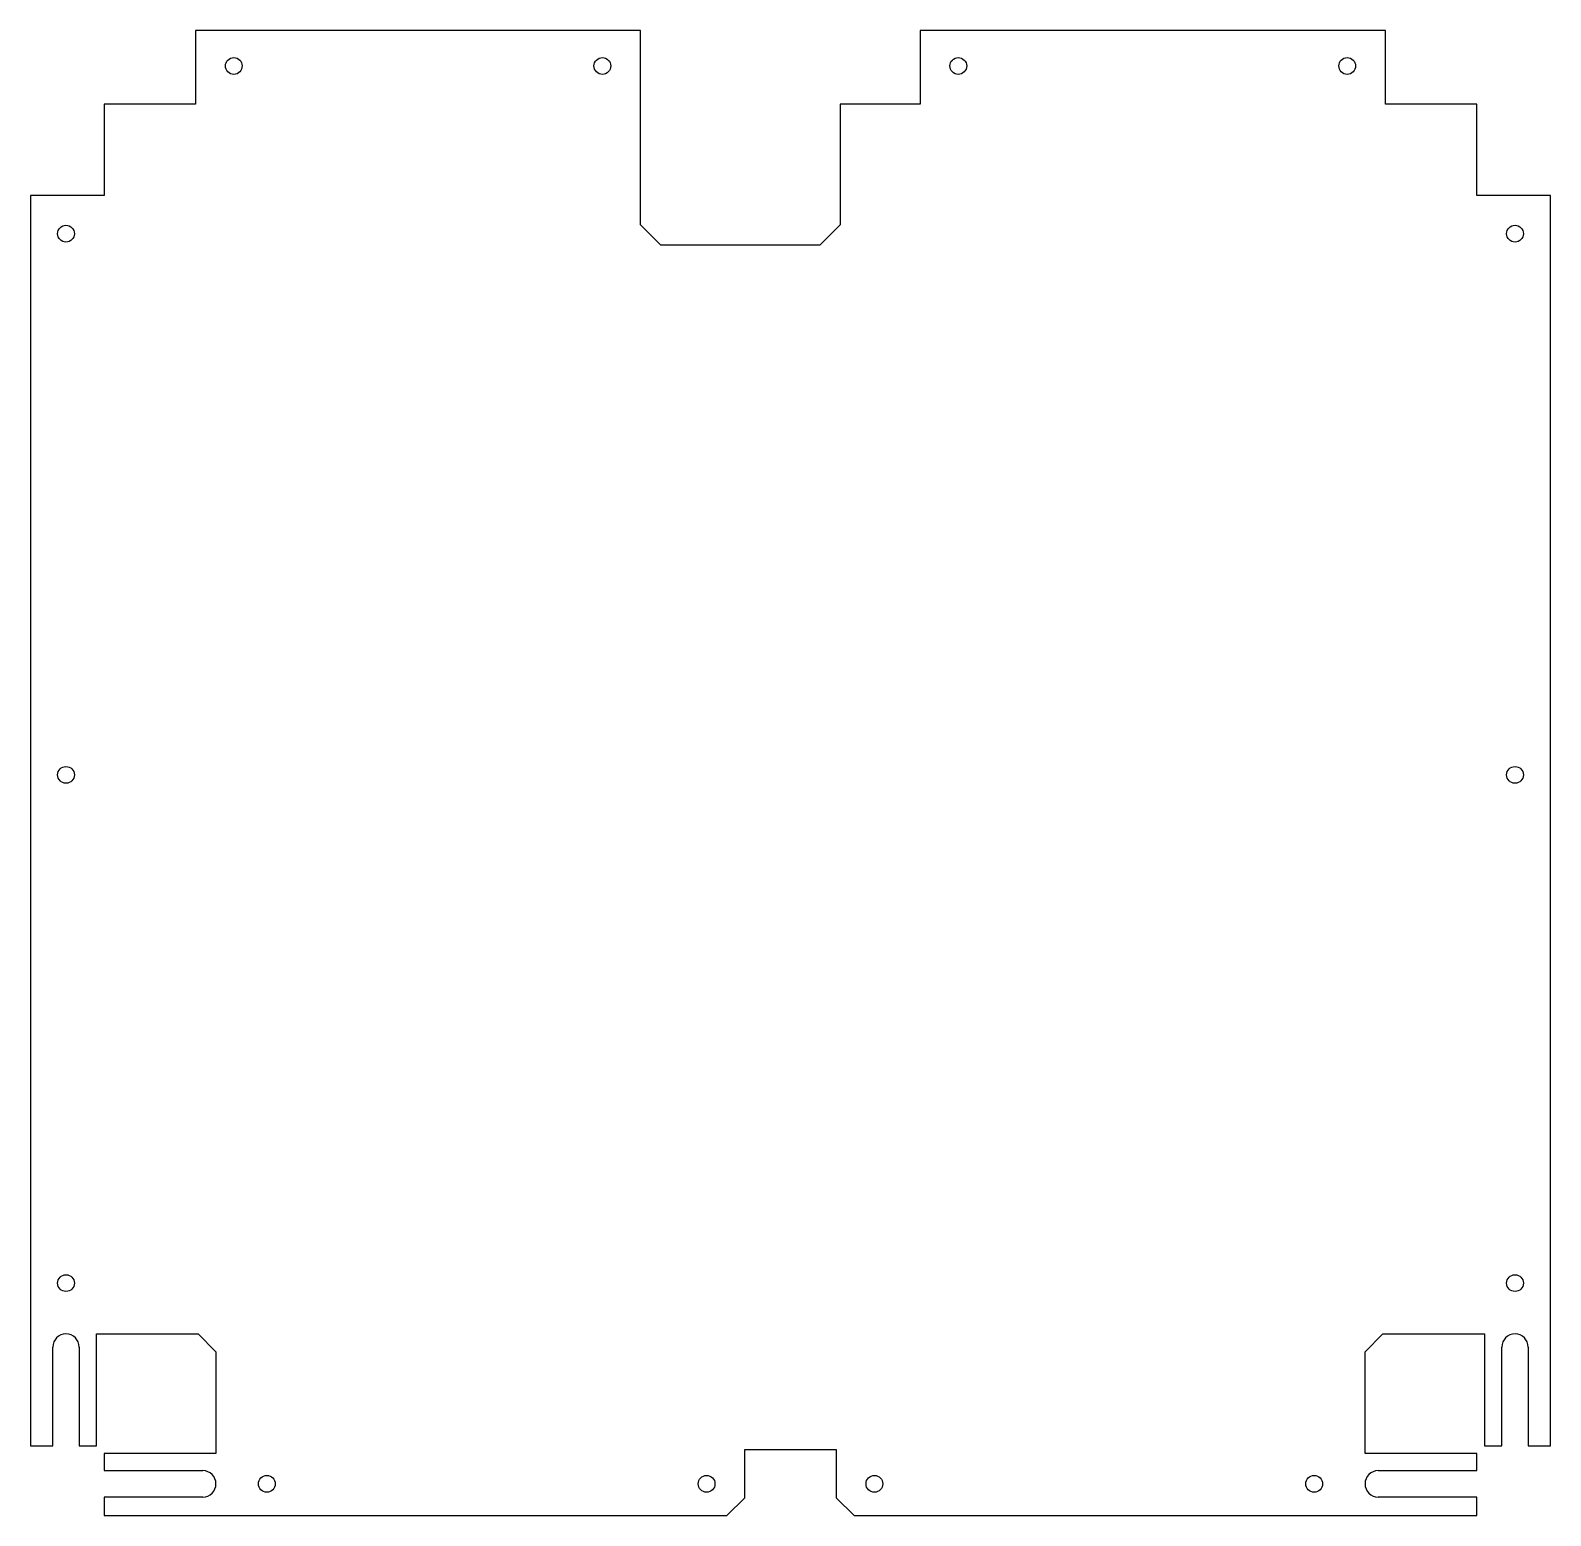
# Model space of a CAD drawing. Header units: millimetres. Extents: x -299 to 299, y -292 to 292.
import ezdxf

# ---------------------------------------------------------------- set-up
doc = ezdxf.new("R2010")
doc.units = ezdxf.units.MM
doc.layers.add('CUTOUTS', color=1, linetype='CONTINUOUS')
doc.layers.add('PERIMETER', color=5, linetype='CONTINUOUS')

msp = doc.modelspace()

# ---------------------------------------------------------------- linework, layer by layer
at = {"layer": 'CUTOUTS'}
for centre in [(-219, 278.25), (-74, 278.25), (66, 278.25), (219, 278.25), (-285, 212.25), (285, 212.25), (-285, -0.75), (285, -0.75), (-285, -200.75), (285, -200.75), (-206, -279.75), (-33, -279.75), (33, -279.75), (206, -279.75)]:
    msp.add_circle(centre, 3.3, dxfattribs=at)
at = {"layer": 'PERIMETER'}
for p, q in [((-59, 292.25), (-234, 292.25)), ((-234, 292.25), (-234, 263.25)), ((-59, 215.75), (-59, 292.25)), ((234, 292.25), (51, 292.25)), ((51, 292.25), (51, 263.25)), ((234, 263.25), (234, 292.25)), ((-234, 263.25), (-270, 263.25)), ((-270, 263.25), (-270, 227.25)), ((51, 263.25), (19.5, 263.25)), ((19.5, 263.25), (19.5, 215.75)), ((270, 263.25), (234, 263.25)), ((270, 227.25), (270, 263.25)), ((-270, 227.25), (-299, 227.25)), ((-299, 227.25), (-299, -264.75)), ((299, 227.25), (270, 227.25)), ((299, -264.75), (299, 227.25)), ((-51, 207.75), (-59, 215.75)), ((19.5, 215.75), (11.5, 207.75)), ((11.5, 207.75), (-51, 207.75)), ((-273, -264.75), (-273, -220.75)), ((-273, -220.75), (-233, -220.75)), ((-233, -220.75), (-226, -227.75)), ((226, -227.75), (233, -220.75)), ((233, -220.75), (273, -220.75)), ((273, -220.75), (273, -264.75)), ((-290.2, -264.75), (-290.2, -225.95)), ((-279.8, -225.95), (-279.8, -264.75)), ((279.8, -264.75), (279.8, -225.95)), ((290.2, -225.95), (290.2, -264.75)), ((-226, -227.75), (-226, -267.75)), ((226, -267.75), (226, -227.75)), ((-299, -264.75), (-290.2, -264.75)), ((-279.8, -264.75), (-273, -264.75)), ((-226, -267.75), (-270, -267.75)), ((-270, -267.75), (-270, -274.55)), ((-18, -285.25), (-18, -266.25)), ((-18, -266.25), (18, -266.25)), ((18, -266.25), (18, -285.25)), ((270, -267.75), (226, -267.75)), ((270, -274.55), (270, -267.75)), ((273, -264.75), (279.8, -264.75)), ((290.2, -264.75), (299, -264.75)), ((-270, -274.55), (-231.2, -274.55)), ((231.2, -274.55), (270, -274.55)), ((-231.2, -284.95), (-270, -284.95)), ((-270, -284.95), (-270, -292.25)), ((-25, -292.25), (-18, -285.25)), ((18, -285.25), (25, -292.25)), ((270, -284.95), (231.2, -284.95)), ((270, -292.25), (270, -284.95)), ((-270, -292.25), (-25, -292.25)), ((25, -292.25), (270, -292.25))]:
    msp.add_line(p, q, dxfattribs=at)
for centre, start, end in [((-285, -225.95), 0, 180), ((285, -225.95), 0, 180), ((-231.2, -279.75), -90, 90), ((231.2, -279.75), 90, 270)]:
    msp.add_arc(centre, 5.2, start, end, dxfattribs=at)

doc.saveas('drawing.dxf')
